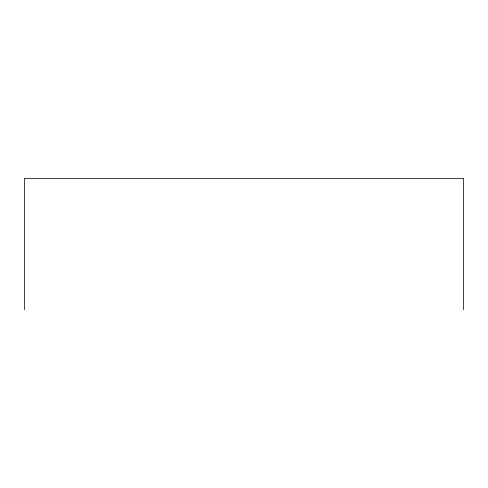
<?xml version="1.0" encoding="UTF-8"?>
<svg xmlns="http://www.w3.org/2000/svg" width="488" height="488" viewBox="0 0 488 488"><rect width="100%" height="100%" fill="white"/><g stroke="black" fill="none" stroke-linecap="round" stroke-linejoin="round"><path stroke-width="0.73" d="M463.6 309.599L463.6 178.401L24.4 178.401L24.4 309.599"/></g></svg>
